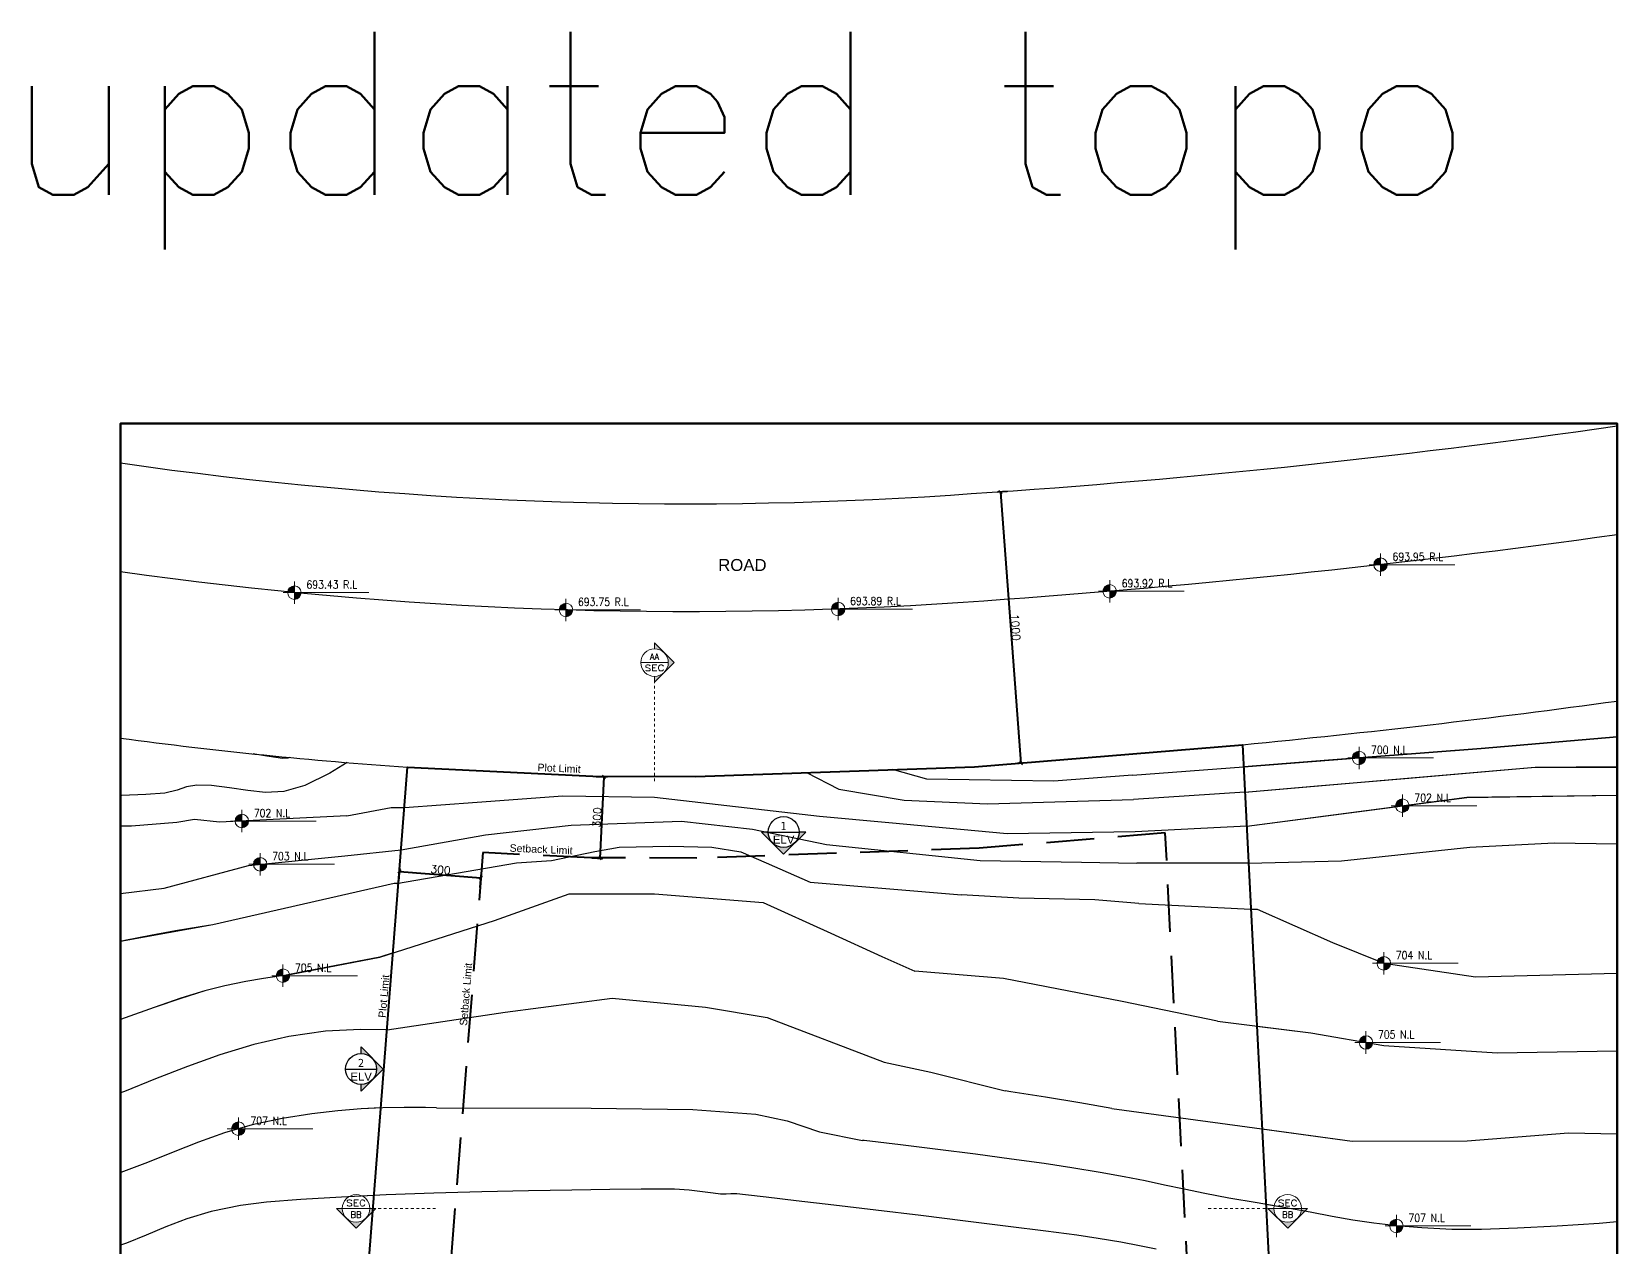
# Model space of a CAD drawing. Header units: metres. Extents: x -322116 to -321123, y -26723 to -26468.
# Drawn here: x -322041.7 to -321983.4, y -26544.2 to -26499.5 of the extents above; entities that cross this region are included whole.
import ezdxf
from ezdxf.enums import TextEntityAlignment as Align

# ---------------------------------------------------------------- set-up
doc = ezdxf.new("R2010")
doc.units = ezdxf.units.M
doc.header["$LTSCALE"] = 7
doc.header["$MEASUREMENT"] = 0
doc.header["$PDMODE"] = 34
doc.header["$PDSIZE"] = 0.5
doc.linetypes.add('$0$CENTER', pattern=[2, 1.25, -0.25, 0.25, -0.25])
doc.linetypes.add('DASHED', pattern=[0.75, 0.5, -0.25])
for name, color, linetype, lineweight in [('$0$A-ANNO-IDEN', 2, 'Continuous', 9), ('1363TRXX-AS003$0$A-FLOR-IDEN', 4, 'Continuous', 18), ('A-ANNO-TXT3', 6, 'Continuous', 30), ('A-GRID-DIMS', 142, 'Continuous', 9), ('A-WALL-BLWO', 7, 'Continuous', 40), ('lbl_Circonscription', 6, 'Continuous', 0)]:
    doc.layers.add(name, color=color, linetype=linetype, lineweight=lineweight)
for name, color, linetype in [('00-LIMIT', 3, 'Continuous'), ('AXIS', 1, 'Continuous'), ('CONT-MJR', 4, 'Continuous'), ('CONT-MNR', 8, 'Continuous'), ('POINT_CON', 8, 'Continuous'), ('POINT_ICON', 4, 'Continuous'), ('S-ANNO-TAGS-SECT', 4, 'Continuous')]:
    doc.layers.add(name, color=color, linetype=linetype)
doc.styles.add('$0$EG_SIMPLEX', font='SIMPLEX.shx')
doc.styles.add('1363TRXX-AS003$0$EG_SIMPLEX', font='SIMPLEX.shx')
doc.styles.add('Annotative', font='arial.ttf')
doc.styles.add('EG_SIMPLEX', font='SIMPLEX.shx')
doc.styles.get("Standard").update_dxf_attribs({"font": 'romans.shx', "height": 0.5})
doc.styles.add('TAHOMA', font='tahoma.ttf')
doc.styles.add('Xref-Model Space$0$ROMANS', font='ROMANS', dxfattribs={"height": 6})
doc.dimstyles.new('ERGA-M-0200', dxfattribs={"dimscale": 1.15, "dimtxt": 0.2, "dimasz": 0.2, "dimexe": 0.1, "dimexo": 0.1, "dimgap": 0.06, "dimtad": 1, "dimdec": 1, "dimlfac": 100, "dimrnd": 5, "dimdsep": 46, "dimtxsty": 'EG_SIMPLEX', "dimblk1": 'OBLIQUE', "dimblk2": 'OBLIQUE', "dimsah": 1, "dimcen": 0.3, "dimclrd": 256, "dimclre": 256, "dimclrt": 2, "dimadec": 0, "dimazin": 0, "dimtfac": 1, "dimtdec": 1, "dimtix": 1, "dimtmove": 2, "dimatfit": 3, "dimldrblk": 'OBLIQUE', "dimfxl": 1, "dimtolj": 1, "dimtzin": 0, "dimarcsym": 0})

# ---------------------------------------------------------------- blocks, each defined once
blk = doc.blocks.new('1363TRXX-AS003$0$TAG-LEV-PL1')
h = blk.add_hatch(color=256)
h.paths.add_polyline_path([(0, 169, 0.414214), (-169, 0), (0, 0)])
h.paths.add_polyline_path([(169, 0), (0, 0), (0, -169, 0.414214)])
for p, q in [((0, -281), (0, 281)), ((-281, 0), (1859, 0))]:
    blk.add_line(p, q)
blk.add_circle((0, 0), 169)
at = {"style": '1363TRXX-AS003$0$EG_SIMPLEX', "width": 0.85}
for tag, p in [('F.F.L.', (450, 150)), ('C.L.', (450, -450))]:
    blk.add_attdef(tag, p, '', height=300, dxfattribs=at)
blk = doc.blocks.new('UPDATED TOPO')
at = {"layer": 'A-WALL-BLWO'}
blk.add_lwpolyline([(-321993.062, -26513.938), (-322048.062, -26513.938), (-322048.062, -26588.876), (-321993.062, -26588.876)], close=True, dxfattribs=at)
at = {"layer": 'CONT-MJR', "elevation": 705, "flags": 128}
for points in [[(-322042.087, -26534.23), (-322038.529, -26533.551), (-322034.32, -26532.205), (-322031.572, -26531.223), (-322028.436, -26531.223), (-322024.448, -26531.546), (-322021.963, -26532.672), (-322020.089, -26533.521), (-322018.874, -26534.067)], [(-322042.087, -26534.23), (-322042.232, -26534.246), (-322042.804, -26534.332), (-322043.451, -26534.448), (-322044.224, -26534.599), (-322044.964, -26534.785), (-322045.841, -26535.062), (-322046.826, -26535.403), (-322047.89, -26535.782), (-322048.062, -26535.843)], [(-322007.756, -26535.9), (-322011.257, -26535.177), (-322015.614, -26534.337), (-322018.874, -26534.067)], [(-322007.756, -26535.9), (-322004.318, -26536.328), (-322001.643, -26536.8), (-321997.472, -26537.06), (-321993.062, -26536.992)]]:
    blk.add_lwpolyline(points, dxfattribs=at)
at = {"layer": 'CONT-MNR', "flags": 128}
for points, elevation in [([(-322037.921, -26530.844), (-322038, -26530.844), (-322044.669, -26532.363)], 704), ([(-322010.639, -26531.581), (-322012.259, -26531.44), (-322015.046, -26531.384), (-322017.163, -26531.253)], 704), ([(-322006.524, -26531.782), (-322006.291, -26531.791), (-322003.53, -26533.01), (-322001.642, -26533.774), (-321998.277, -26534.272), (-321993.062, -26534.136)], 704), ([(-322044.669, -26532.363), (-322045.127, -26532.429), (-322046.033, -26532.58), (-322046.951, -26532.748), (-322047.902, -26532.934), (-322048.062, -26532.971)], 704), ([(-322038.263, -26536.22), (-322033.923, -26535.576), (-322029.991, -26535.057), (-322026.56, -26535.39), (-322024.297, -26535.764), (-322019.994, -26537.402)], 706), ([(-322038.263, -26536.22), (-322039.241, -26536.205), (-322040.53, -26536.271), (-322041.877, -26536.46), (-322043.164, -26536.757), (-322044.402, -26537.134), (-322045.601, -26537.565), (-322046.768, -26538.023), (-322047.914, -26538.481), (-322048.062, -26538.538)], 706), ([(-322019.994, -26537.402), (-322018.286, -26537.77), (-322015.55, -26538.465)], 706), ([(-322011.638, -26539.105), (-322012.807, -26538.897), (-322014.066, -26538.691), (-322015.344, -26538.495), (-322015.55, -26538.465)], 706), ([(-322036.444, -26539.091), (-322036.856, -26539.079), (-322037.639, -26539.069), (-322038.413, -26539.081), (-322039.213, -26539.121), (-322040.074, -26539.195), (-322041.029, -26539.311), (-322042.113, -26539.475), (-322043.217, -26539.705), (-322044.232, -26540.003), (-322045.19, -26540.347), (-322046.123, -26540.718), (-322047.062, -26541.094), (-322048.039, -26541.456), (-322048.062, -26541.463)], 707), ([(-322036.444, -26539.091), (-322030.761, -26539.094), (-322027.03, -26539.148), (-322024.709, -26539.317), (-322023.557, -26539.566), (-322022.379, -26539.965), (-322020.793, -26540.28)], 707), ([(-322011.638, -26539.105), (-322006.931, -26539.749), (-322002.802, -26540.313), (-321998.58, -26540.303), (-321994.859, -26540.001), (-321993.062, -26540.039)], 706), ([(-321993.062, -26543.278), (-321993.73, -26543.33), (-321995.268, -26543.435), (-321996.733, -26543.513), (-321998.049, -26543.555), (-321999.142, -26543.55), (-322000.239, -26543.5), (-322001.177, -26543.425), (-322002.005, -26543.328), (-322002.775, -26543.211), (-322003.537, -26543.075), (-322004.344, -26542.923), (-322005.246, -26542.756), (-322006.294, -26542.577), (-322007.333, -26542.399), (-322008.211, -26542.234), (-322008.98, -26542.077), (-322009.696, -26541.925), (-322010.412, -26541.773), (-322011.182, -26541.619), (-322012.06, -26541.458), (-322013.1, -26541.287), (-322014.121, -26541.135), (-322015.32, -26540.968), (-322016.64, -26540.793), (-322018.021, -26540.617), (-322019.404, -26540.446), (-322020.73, -26540.287), (-322020.793, -26540.28)], 707), ([(-322010.01, -26544.274), (-322010.614, -26544.15), (-322011.303, -26544.021), (-322012.134, -26543.883), (-322012.923, -26543.77), (-322014.056, -26543.619), (-322015.448, -26543.442), (-322017.01, -26543.248), (-322018.656, -26543.046), (-322020.299, -26542.848), (-322021.852, -26542.662), (-322023.227, -26542.499), (-322024.338, -26542.37), (-322025.097, -26542.283), (-322025.417, -26542.249), (-322025.631, -26542.246), (-322025.801, -26542.254), (-322026.015, -26542.252), (-322026.286, -26542.223), (-322026.678, -26542.169), (-322027.163, -26542.113), (-322027.708, -26542.077), (-322028.12, -26542.074), (-322028.932, -26542.077), (-322030.075, -26542.088), (-322031.479, -26542.108), (-322033.072, -26542.136), (-322034.786, -26542.175), (-322036.549, -26542.226), (-322038.291, -26542.288), (-322039.943, -26542.363), (-322041.434, -26542.453), (-322042.694, -26542.557), (-322043.652, -26542.677), (-322044.722, -26542.898), (-322045.617, -26543.164), (-322046.395, -26543.458), (-322047.115, -26543.761), (-322047.834, -26544.056), (-322048.062, -26544.135)], 708)]:
    blk.add_lwpolyline(points, dxfattribs=dict(at, elevation=elevation))
at = {"layer": 'POINT_CON', "color": 8, "linetype": 'Continuous'}
for points in [[(-322039.726, -26526.399), (-322040.369, -26526.782), (-322041.286, -26527.241), (-322042.059, -26527.465), (-322042.728, -26527.498), (-322043.376, -26527.424), (-322044.057, -26527.322), (-322044.712, -26527.242), (-322045.253, -26527.225), (-322045.634, -26527.296), (-322045.972, -26527.413), (-322046.428, -26527.519), (-322047.122, -26527.574), (-322048.016, -26527.614), (-322048.062, -26527.618)], [(-322039.817, -26529.829), (-322037.745, -26529.607), (-322034.646, -26529.055), (-322031.501, -26528.7), (-322027.445, -26528.555), (-322024.834, -26528.845), (-322022.112, -26529.409), (-322016.476, -26529.998), (-322012.754, -26530.059), (-322010.715, -26530.092)], [(-322048.062, -26531.211), (-322046.454, -26531.019), (-322043.351, -26530.176), (-322039.817, -26529.829)], [(-322006.609, -26530.099), (-322003.197, -26530.013), (-321998.483, -26529.512), (-321995.382, -26529.353), (-321993.062, -26529.384)]]:
    blk.add_lwpolyline(points, dxfattribs=at)
for points, elevation in [([(-322022.857, -26526.766), (-322021.669, -26527.37), (-322019.266, -26527.779), (-322016.205, -26527.915), (-322010.834, -26527.75)], 701), ([(-322006.742, -26527.486), (-322004.077, -26527.257), (-322000.725, -26526.968), (-321996.081, -26526.568), (-321993.062, -26526.545)], 701), ([(-322039.737, -26528.351), (-322038.109, -26528.051), (-322037.623, -26528.051), (-322034.949, -26527.853), (-322031.81, -26527.621), (-322028.436, -26527.676), (-322022.373, -26528.362)], 702), ([(-322006.679, -26528.73), (-322001.824, -26528.098), (-321998.588, -26527.676), (-321993.062, -26527.6)], 702), ([(-322039.737, -26528.351), (-322044.415, -26528.589), (-322045.339, -26528.489), (-322045.989, -26528.597), (-322047.656, -26528.733), (-322048.062, -26528.733)], 702), ([(-322022.373, -26528.362), (-322019.829, -26528.598), (-322015.479, -26529.003), (-322010.774, -26528.937)], 702), ([(-322037.921, -26530.844), (-322033.505, -26530.082), (-322032.216, -26530.001), (-322030.634, -26529.672), (-322029.738, -26529.511)], 704), ([(-322029.738, -26529.511), (-322027.874, -26529.466), (-322026.33, -26529.504), (-322025.26, -26529.681)], 704), ([(-322025.26, -26529.681), (-322024.332, -26530.087), (-322022.719, -26530.791), (-322017.163, -26531.253)], 704)]:
    blk.add_lwpolyline(points, dxfattribs=dict(at, elevation=elevation))
at = {"layer": 'POINT_ICON', "color": 4, "linetype": 'Continuous'}
for points in [[(-321993.062, -26525.45), (-321998.064, -26525.884), (-322003.678, -26526.314), (-322006.789, -26526.552)], [(-322041.831, -26526.213), (-322041.907, -26526.238), (-322042.106, -26526.247), (-322042.348, -26526.216), (-322042.682, -26526.162), (-322043.123, -26526.088), (-322043.181, -26526.079)], [(-322041.838, -26526.215), (-322041.907, -26526.238), (-322042.106, -26526.247), (-322042.348, -26526.216), (-322042.682, -26526.162), (-322043.123, -26526.088), (-322043.137, -26526.086)], [(-322010.879, -26526.866), (-322013.761, -26527.087), (-322018.428, -26527.007), (-322019.696, -26526.656)]]:
    blk.add_lwpolyline(points, dxfattribs=at)
at = {"layer": '1363TRXX-AS003$0$A-FLOR-IDEN'}
ref = blk.add_blockref('1363TRXX-AS003$0$TAG-LEV-PL1', (-322031.689, -26520.79), dxfattribs=dict(at, xscale=0.0014700000362087, yscale=0.0014700000362087, zscale=0.0014700000362087))
ref.add_attrib('F.F.L.', '693.75 R.L', (-322031.248, -26520.643), dxfattribs={"layer": '0', "height": 0.294, "rotation": 360, "style": '1363TRXX-AS003$0$EG_SIMPLEX', "width": 0.85})
ref = blk.add_blockref('1363TRXX-AS003$0$TAG-LEV-PL1', (-322021.691, -26520.756), dxfattribs=dict(at, xscale=0.0014700000362087, yscale=0.0014700000362087, zscale=0.0014700000362087))
ref.add_attrib('F.F.L.', '693.89 R.L', (-322021.25, -26520.609), dxfattribs={"layer": '0', "height": 0.294, "rotation": 360, "style": '1363TRXX-AS003$0$EG_SIMPLEX', "width": 0.85})
ref = blk.add_blockref('1363TRXX-AS003$0$TAG-LEV-PL1', (-322002.551, -26526.228, 700), dxfattribs=dict(at, xscale=0.0014700000362087, yscale=0.0014700000362087, zscale=0.0014700000362087))
ref.add_attrib('F.F.L.', '700 N.L', (-322002.11, -26526.081, 700), dxfattribs={"layer": '0', "height": 0.294, "rotation": 360, "style": '1363TRXX-AS003$0$EG_SIMPLEX', "width": 0.85})
ref = blk.add_blockref('1363TRXX-AS003$0$TAG-LEV-PL1', (-322043.6, -26528.547, 702), dxfattribs=dict(at, xscale=0.0014700000362087, yscale=0.0014700000362087, zscale=0.0014700000362087))
ref.add_attrib('F.F.L.', '702 N.L', (-322043.159, -26528.4, 702), dxfattribs={"layer": '0', "height": 0.294, "rotation": 360, "style": '1363TRXX-AS003$0$EG_SIMPLEX', "width": 0.85})
ref = blk.add_blockref('1363TRXX-AS003$0$TAG-LEV-PL1', (-322042.926, -26530.135), dxfattribs=dict(at, xscale=0.0014700000362087, yscale=0.0014700000362087, zscale=0.0014700000362087))
ref.add_attrib('F.F.L.', '703 N.L', (-322042.485, -26529.988), dxfattribs={"layer": '0', "height": 0.294, "rotation": 360, "style": '1363TRXX-AS003$0$EG_SIMPLEX', "width": 0.85})
ref = blk.add_blockref('1363TRXX-AS003$0$TAG-LEV-PL1', (-322001.642, -26533.774, 704), dxfattribs=dict(at, xscale=0.0014700000362087, yscale=0.0014700000362087, zscale=0.0014700000362087))
ref.add_attrib('F.F.L.', '704 N.L', (-322001.201, -26533.627, 704), dxfattribs={"layer": '0', "height": 0.294, "rotation": 360, "style": '1363TRXX-AS003$0$EG_SIMPLEX', "width": 0.85})
ref = blk.add_blockref('1363TRXX-AS003$0$TAG-LEV-PL1', (-322042.087, -26534.23, 705), dxfattribs=dict(at, xscale=0.0014700000362087, yscale=0.0014700000362087, zscale=0.0014700000362087))
ref.add_attrib('F.F.L.', '705 N.L', (-322041.646, -26534.083, 705), dxfattribs={"layer": '0', "height": 0.294, "rotation": 360, "style": '1363TRXX-AS003$0$EG_SIMPLEX', "width": 0.85})
ref = blk.add_blockref('1363TRXX-AS003$0$TAG-LEV-PL1', (-322002.296, -26536.684, 705), dxfattribs=dict(at, xscale=0.0014700000362087, yscale=0.0014700000362087, zscale=0.0014700000362087))
ref.add_attrib('F.F.L.', '705 N.L', (-322001.855, -26536.537, 705), dxfattribs={"layer": '0', "height": 0.294, "rotation": 360, "style": '1363TRXX-AS003$0$EG_SIMPLEX', "width": 0.85})
ref = blk.add_blockref('1363TRXX-AS003$0$TAG-LEV-PL1', (-322043.725, -26539.854, 707), dxfattribs=dict(at, xscale=0.0014700000362087, yscale=0.0014700000362087, zscale=0.0014700000362087))
ref.add_attrib('F.F.L.', '707 N.L', (-322043.284, -26539.707, 707), dxfattribs={"layer": '0', "height": 0.294, "rotation": 360, "style": '1363TRXX-AS003$0$EG_SIMPLEX', "width": 0.85})
ref = blk.add_blockref('1363TRXX-AS003$0$TAG-LEV-PL1', (-322001.177, -26543.425, 707), dxfattribs=dict(at, xscale=0.0014700000362087, yscale=0.0014700000362087, zscale=0.0014700000362087))
ref.add_attrib('F.F.L.', '707 N.L', (-322000.736, -26543.278, 707), dxfattribs={"layer": '0', "height": 0.294, "rotation": 360, "style": '1363TRXX-AS003$0$EG_SIMPLEX', "width": 0.85})
blk = doc.blocks.new('_OBLIQUE')
at = {"color": 0, "linetype": 'ByBlock'}
blk.add_line((-0.5, -0.5), (0.5, 0.5), dxfattribs=at)
blk = doc.blocks.new('*D436')
at = {"layer": 'A-GRID-DIMS', "lineweight": -2, "transparency": 16777216}
for p, q in [((-321725.916, -26721.934), (-321725.513, -26721.954)), ((-321725.628, -26721.948), (-321725.777, -26724.944)), ((-321726.064, -26724.93), (-321725.662, -26724.95))]:
    blk.add_line(p, q, dxfattribs=at)
at = {"layer": 'Defpoints', "color": 0, "transparency": 16777216}
for p in [(-321726.03, -26721.928), (-321726.179, -26724.924), (-321725.777, -26724.944)]:
    blk.add_point(p, dxfattribs=at)
at = {"layer": 'A-GRID-DIMS', "lineweight": -2, "transparency": 16777216, "xscale": 0.115, "yscale": 0.115, "zscale": 0.115}
for p, rotation in [((-321725.628, -26721.948), 87.16214325301205), ((-321725.777, -26724.944), 267.1621432530121)]:
    blk.add_blockref('_OBLIQUE', p, dxfattribs=dict(at, rotation=rotation))
at = {"layer": 'A-GRID-DIMS', "color": 2, "transparency": 16777216, "insert": (-321725.88, -26723.437), "char_height": 0.2875, "attachment_point": 5, "rotation": 87.16214, "style": 'EG_SIMPLEX'}
blk.add_mtext('\\A1;300', dxfattribs=at)
blk = doc.blocks.new('*D437')
at = {"layer": 'A-GRID-DIMS', "lineweight": -2, "transparency": 16777216}
for p, q in [((-321733.167, -26725.787), (-321733.13, -26725.31)), ((-321733.138, -26725.424), (-321730.148, -26725.659)), ((-321730.176, -26726.021), (-321730.139, -26725.544))]:
    blk.add_line(p, q, dxfattribs=at)
at = {"layer": 'Defpoints', "color": 0, "transparency": 16777216}
for p in [(-321733.176, -26725.901), (-321730.185, -26726.136), (-321730.148, -26725.659)]:
    blk.add_point(p, dxfattribs=at)
at = {"layer": 'A-GRID-DIMS', "lineweight": -2, "transparency": 16777216, "xscale": 0.115, "yscale": 0.115, "zscale": 0.115}
for p, rotation in [((-321733.138, -26725.424), 175.5207004065992), ((-321730.148, -26725.659), 355.5207004065992)]:
    blk.add_blockref('_OBLIQUE', p, dxfattribs=dict(at, rotation=rotation))
at = {"layer": 'A-GRID-DIMS', "color": 2, "transparency": 16777216, "insert": (-321731.629, -26725.364), "char_height": 0.2875, "attachment_point": 5, "rotation": 355.5207, "style": 'EG_SIMPLEX'}
blk.add_mtext('\\A1;300', dxfattribs=at)
blk = doc.blocks.new('*U22')
blk.add_hatch(color=252).paths.add_polyline_path([(0, -450, 0.414214), (450, 0), (643, 0), (0, -643), (-643, 0), (-450, 0, 0.414214)])
blk.add_line((-450, 0), (450, 0))
blk.add_lwpolyline([(-450, 0), (-643, 0), (0, -643), (643, 0), (450, 0)])
blk.add_circle((0, 0), 450)
at = {"style": 'EG_SIMPLEX', "width": 0.5625}
blk.add_attdef('REF-F-', text='', height=200, dxfattribs=at).set_placement((-321, 92), (321, 92), align=Align.FIT)
at = {"style": 'EG_SIMPLEX'}
blk.add_attdef('NB', text='', height=200, dxfattribs=at).set_placement((0, 32), align=Align.BOTTOM_CENTER)
blk.add_attdef('REF', text='', height=200, dxfattribs=at).set_placement((0, -75), align=Align.TOP_CENTER)
blk = doc.blocks.new('*U34')
blk.add_hatch(color=252).paths.add_polyline_path([(450, 0, -0.414214), (0, -450), (0, -643), (643, 0), (0, 643), (0, 450, -0.414214)])
blk.add_line((-450, 0), (450, 0))
blk.add_lwpolyline([(0, 450), (0, 643), (643, 0), (0, -643), (0, -450)])
blk.add_circle((0, 0), 450)
at = {"style": 'EG_SIMPLEX', "width": 0.5625}
blk.add_attdef('REF-F-', text='', height=200, dxfattribs=at).set_placement((-321, 92), (321, 92), align=Align.FIT)
at = {"style": 'EG_SIMPLEX'}
blk.add_attdef('NB', text='', height=200, dxfattribs=at).set_placement((0, 32), align=Align.BOTTOM_CENTER)
blk.add_attdef('REF', text='', height=200, dxfattribs=at).set_placement((0, -75), align=Align.TOP_CENTER)
blk = doc.blocks.new('*U28')
blk.add_hatch(color=252).paths.add_polyline_path([(0, 450, -0.414214), (450, 0), (643, 0), (0, 643), (-643, 0), (-450, 0, -0.414214)])
blk.add_line((-450, 0), (450, 0))
at = {"linetype": '$0$CENTER'}
blk.add_line((2593, 0), (643, 0), dxfattribs=at)
blk.add_lwpolyline([(-450, 0), (-643, 0), (0, 643), (643, 0), (450, 0)])
blk.add_circle((0, 0), 450)
at = {"style": '$0$EG_SIMPLEX'}
blk.add_attdef('NB', text='', height=200, dxfattribs=at).set_placement((0, 32), align=Align.BOTTOM_CENTER)
at = {"style": '$0$EG_SIMPLEX', "width": 0.5625}
blk.add_attdef('REF-F-', text='', height=200, dxfattribs=at).set_placement((-321, -274), (321, -274), align=Align.FIT)
at = {"style": '$0$EG_SIMPLEX'}
blk.add_attdef('REF', text='', height=200, dxfattribs=at).set_placement((0, -75), align=Align.TOP_CENTER)
blk = doc.blocks.new('*U29')
blk.add_hatch(color=252).paths.add_polyline_path([(0, 450, -0.414214), (450, 0), (643, 0), (0, 643), (-643, 0), (-450, 0, -0.414214)])
blk.add_line((-450, 0), (450, 0))
at = {"linetype": '$0$CENTER'}
blk.add_line((-2593, 0), (-643, 0), dxfattribs=at)
blk.add_lwpolyline([(-450, 0), (-643, 0), (0, 643), (643, 0), (450, 0)])
blk.add_circle((0, 0), 450)
at = {"style": '$0$EG_SIMPLEX'}
blk.add_attdef('NB', text='', height=200, dxfattribs=at).set_placement((0, 32), align=Align.BOTTOM_CENTER)
at = {"style": '$0$EG_SIMPLEX', "width": 0.5625}
blk.add_attdef('REF-F-', text='', height=200, dxfattribs=at).set_placement((-321, -274), (321, -274), align=Align.FIT)
at = {"style": '$0$EG_SIMPLEX'}
blk.add_attdef('REF', text='', height=200, dxfattribs=at).set_placement((0, -75), align=Align.TOP_CENTER)
blk = doc.blocks.new('*U24')
blk.add_hatch(color=252).paths.add_polyline_path([(-450, 0, -0.414214), (0, 450), (0, 643), (-643, 0), (0, -643), (0, -450, -0.414214)])
blk.add_line((-450, 0), (450, 0))
at = {"linetype": '$0$CENTER'}
blk.add_line((0, -3870), (0, -643), dxfattribs=at)
blk.add_lwpolyline([(0, -450), (0, -643), (-643, 0), (0, 643), (0, 450)])
blk.add_circle((0, 0), 450)
at = {"style": '$0$EG_SIMPLEX'}
blk.add_attdef('NB', text='', height=200, dxfattribs=at).set_placement((0, 32), align=Align.BOTTOM_CENTER)
at = {"style": '$0$EG_SIMPLEX', "width": 0.5625}
blk.add_attdef('REF-F-', text='', height=200, dxfattribs=at).set_placement((-321, -274), (321, -274), align=Align.FIT)
at = {"style": '$0$EG_SIMPLEX'}
blk.add_attdef('REF', text='', height=200, dxfattribs=at).set_placement((0, -75), align=Align.TOP_CENTER)
blk = doc.blocks.new('*D136')
at = {"layer": 'A-GRID-DIMS', "lineweight": -2, "transparency": 16777216}
for p, q in [((-321210.807, -26516.44), (-321211.165, -26516.466)), ((-321211.051, -26516.458), (-321210.313, -26526.43)), ((-321210.07, -26526.412), (-321210.428, -26526.439))]:
    blk.add_line(p, q, dxfattribs=at)
at = {"layer": 'Defpoints', "color": 0, "transparency": 16777216}
for p in [(-321210.692, -26516.431), (-321210.313, -26526.43), (-321209.955, -26526.404)]:
    blk.add_point(p, dxfattribs=at)
at = {"layer": 'A-GRID-DIMS', "lineweight": -2, "transparency": 16777216, "xscale": 0.115, "yscale": 0.115, "zscale": 0.115}
for p, rotation in [((-321211.051, -26516.458), 94.22760245528106), ((-321210.313, -26526.43), 274.227602455281)]:
    blk.add_blockref('_OBLIQUE', p, dxfattribs=dict(at, rotation=rotation))
at = {"layer": 'A-GRID-DIMS', "color": 2, "transparency": 16777216, "insert": (-321210.504, -26521.431), "char_height": 0.2875, "attachment_point": 5, "rotation": 274.2276, "style": 'EG_SIMPLEX'}
blk.add_mtext('\\A1;1000', dxfattribs=at)
blk = doc.blocks.new('plot limit')
at = {"color": 5}
blk.add_lwpolyline([(-321725.0411, -26759.7735), (-321735.7734, -26759.0595), (-321732.8382, -26721.5907), (-321726.0304, -26721.9282), (-321722.2569, -26721.9337), (-321712.0131, -26721.5769), (-321702.1619, -26720.7671), (-321700.2699, -26757.9792), (-321703.6476, -26759.2974, -0.0276131)], format="xyb", close=True, dxfattribs=at)
at = {"color": 5, "linetype": 'DASHED', "ltscale": 0.5}
blk.add_lwpolyline([(-321703.4829, -26753.8659), (-321705.0008, -26724.0106), (-321711.838, -26724.5726), (-321722.2069, -26724.9338), (-321726.107, -26724.928), (-321730.075, -26724.7313), (-321732.3893, -26754.2736)], dxfattribs=at)
at = {"layer": '00-LIMIT'}
for centre, radius, start, end in [((-321735.7574, -26372.37), 350.0132, 275.507932, 277.777196), ((-321722.0435, -26562.1485), 159.8071, 262.322532, 266.12683)]:
    blk.add_arc(centre, radius, start, end, dxfattribs=at)
at = {"layer": '$0$A-ANNO-IDEN'}
ref = blk.add_blockref('*U24', (-321723.7671, -26717.7511, 0.0007), dxfattribs=dict(at, xscale=-0.0011249999994782, yscale=0.0011249999994782, zscale=0.0011249999994782))
ref.add_attrib('REF-F-', 'SEC', dxfattribs={"layer": '0', "height": 0.225, "rotation": 360, "style": '$0$EG_SIMPLEX', "width": 1.25}).set_placement((-321724.1287, -26718.0598, 0.0007), (-321723.4055, -26718.0598, 0.0007), align=Align.FIT)
ref.add_attrib('NB', 'AA', dxfattribs={"layer": '0', "height": 0.225, "rotation": 359.999999, "style": '$0$EG_SIMPLEX'}).set_placement((-321723.7671, -26717.715, 0.0007), align=Align.BOTTOM_CENTER)
ref = blk.add_blockref('*U28', (-321734.7327, -26737.8057), dxfattribs=dict(at, xscale=-0.0011249999994782, yscale=0.0011249999994782, zscale=0.0011249999994782, rotation=180))
ref.add_attrib('REF-F-', 'SEC', dxfattribs={"layer": '0', "height": 0.225, "rotation": 360, "style": '$0$EG_SIMPLEX', "width": 1.25}).set_placement((-321735.0943, -26737.7221), (-321734.3711, -26737.7221), align=Align.FIT)
ref.add_attrib('NB', 'BB', dxfattribs={"layer": '0', "height": 0.225, "rotation": 359.999999, "style": '$0$EG_SIMPLEX'}).set_placement((-321734.7327, -26738.2169), align=Align.BOTTOM_CENTER)
ref = blk.add_blockref('*U29', (-321700.5036, -26737.8057), dxfattribs=dict(at, xscale=-0.0011249999994782, yscale=0.0011249999994782, zscale=0.0011249999994782, rotation=180))
ref.add_attrib('REF-F-', 'SEC', dxfattribs={"layer": '0', "height": 0.225, "rotation": 360, "style": '$0$EG_SIMPLEX', "width": 1.25}).set_placement((-321700.8652, -26737.7221), (-321700.1419, -26737.7221), align=Align.FIT)
ref.add_attrib('NB', 'BB', dxfattribs={"layer": '0', "height": 0.225, "rotation": 359.999999, "style": '$0$EG_SIMPLEX'}).set_placement((-321700.5036, -26738.2169), align=Align.BOTTOM_CENTER)
at = {"layer": 'S-ANNO-TAGS-SECT'}
ref = blk.add_blockref('*U22', (-321719.0233, -26723.9774), dxfattribs=dict(at, xscale=0.001264765729701, yscale=0.001264765729701, zscale=0.001264765729701))
ref.add_attrib('NB', '1', dxfattribs={"layer": '0', "height": 0.3, "style": 'TAHOMA'}).set_placement((-321719.0233, -26723.6062), align=Align.TOP_CENTER)
ref.add_attrib('REF', 'ELV', dxfattribs={"layer": '0', "height": 0.3, "style": 'Annotative'}).set_placement((-321719.0233, -26724.1055), align=Align.TOP_CENTER)
ref = blk.add_blockref('*U34', (-321734.548, -26732.6855, 706), dxfattribs=dict(at, xscale=0.001264765729701, yscale=0.001264765729701, zscale=0.001264765729701))
ref.add_attrib('NB', '2', dxfattribs={"layer": '0', "height": 0.3, "style": 'TAHOMA'}).set_placement((-321734.548, -26732.3144, 706), align=Align.TOP_CENTER)
ref.add_attrib('REF', 'ELV', dxfattribs={"layer": '0', "height": 0.3, "style": 'Annotative'}).set_placement((-321734.548, -26732.8137, 706), align=Align.TOP_CENTER)
at = {"layer": 'A-ANNO-TXT3', "lineweight": 5, "char_height": 0.276, "attachment_point": 1}
for s, width, gutter_width, heights, insert, rotation in [('\\A1;{\\fArial Unicode MS|b0|i0|c0|p34;Plot Limit}', 3.423118, 3.0774, [1.7915], (-321728.0586, -26721.4608, 0), 357.482356), ('\\A1;{\\fArial Unicode MS|b0|i0|c0|p34;Setback Limit}', 3.166192, 3.6928, [1.1191], (-321729.0832, -26724.4217, 0), 357.482356), ('\\A1;{\\fArial Unicode MS|b0|i0|c0|p34;Setback Limit}', 3.166192, 3.6928, [1.1191], (-321730.9321, -26731.0807, 0), 85.197664), ('\\A1;{\\fArial Unicode MS|b0|i0|c0|p34;Plot Limit}', 3.423118, 3.0774, [1.7915], (-321733.9164, -26730.7898, 0), 85.197664)]:
    blk.add_mtext_dynamic_manual_height_columns(s, width=width, gutter_width=gutter_width, heights=heights, dxfattribs=dict(at, insert=insert, rotation=rotation))
at = {"layer": 'A-GRID-DIMS'}
for p1, p2, distance, picture, middle in [((-321726.0304, -26721.9282), (-321726.179, -26724.9245), 0.4029, '*D436', (-321725.8804, -26723.4374)), ((-321733.1759, -26725.9013), (-321730.185, -26726.1356), 0.4784, '*D437', (-321731.6292, -26725.3638))]:
    dim = blk.add_aligned_dim(p1=p1, p2=p2, distance=distance, dimstyle='ERGA-M-0200', override={"dimtxt": 0.25, "dimasz": 0.1, "dimgap": 0.03, "dimfxl": 100}, dxfattribs=at)
    dim.commit()
    dim.dimension.update_dxf_attribs({"geometry": picture, "text_midpoint": middle})
blk = doc.blocks.new('B1 2')
at = {"layer": '00-LIMIT'}
blk.add_lwpolyline([(-321188.3932, -26514.0379, -0.0197063), (-321212.8968, -26516.5801, -0.0527114), (-321243.3932, -26515.3992, -0.0503698)], format="xyb", dxfattribs=at)
at = {"layer": 'A-WALL-BLWO'}
blk.add_lwpolyline([(-321243.3932, -26513.9378), (-321188.3932, -26513.9378), (-321188.3932, -26588.8759), (-321243.3932, -26588.8759)], close=True, dxfattribs=at)
at = {"layer": 'AXIS'}
blk.add_lwpolyline([(-321188.3932, -26518.0303, -0.017565), (-321212.4236, -26520.5147, -0.0521556), (-321243.3932, -26519.3892)], format="xyb", dxfattribs=at)
at = {"layer": 'CONT-MJR', "elevation": 705, "flags": 128}
for points in [[(-321233.3733, -26533.3951), (-321233.8598, -26533.5506), (-321236.8675, -26534.1249), (-321237.4183, -26534.23)], [(-321237.4181, -26534.23), (-321237.5631, -26534.2459), (-321238.1356, -26534.3322), (-321238.7824, -26534.4485), (-321239.5547, -26534.5988), (-321240.2951, -26534.7846), (-321241.172, -26535.0617), (-321242.1569, -26535.4032), (-321243.2214, -26535.7825), (-321243.3932, -26535.8425)]]:
    blk.add_lwpolyline(points, dxfattribs=at)
at = {"layer": 'CONT-MNR', "flags": 128}
for points, elevation in [([(-321202.0732, -26527.4861), (-321191.4122, -26526.5684), (-321188.3932, -26526.5684)], 701), ([(-321202.0099, -26528.73), (-321193.9191, -26527.6762), (-321188.3932, -26527.5997)], 702), ([(-321201.8548, -26531.7818), (-321201.6226, -26531.7914), (-321198.8615, -26533.0098), (-321196.9731, -26533.7744), (-321193.6076, -26534.2718), (-321188.3932, -26534.1356)], 704), ([(-321233.5945, -26536.2198), (-321234.572, -26536.2049), (-321235.8616, -26536.271), (-321237.2078, -26536.4599), (-321238.4954, -26536.7565), (-321239.7336, -26537.1339), (-321240.9318, -26537.5651), (-321242.0993, -26538.0233), (-321243.2452, -26538.4815), (-321243.3932, -26538.5378)], 706), ([(-321233.8189, -26539.0843), (-321234.5446, -26539.1206), (-321235.4054, -26539.1953), (-321236.3606, -26539.3113), (-321237.4443, -26539.4748), (-321238.5485, -26539.705), (-321239.5636, -26540.0026), (-321240.5215, -26540.347), (-321241.454, -26540.7178), (-321242.3931, -26541.0944), (-321243.3706, -26541.4561), (-321243.3932, -26541.4631)], 707), ([(-321201.444, -26539.8606), (-321198.1327, -26540.3135), (-321193.9112, -26540.3025), (-321190.1897, -26540.001), (-321188.3932, -26540.0387)], 706), ([(-321234.0715, -26542.3086), (-321235.274, -26542.3634), (-321236.7649, -26542.4528), (-321238.0248, -26542.557), (-321238.9833, -26542.6771), (-321240.0531, -26542.898), (-321240.948, -26543.164), (-321241.7261, -26543.4576), (-321242.4458, -26543.7609), (-321243.1654, -26544.0561), (-321243.3932, -26544.1351)], 708), ([(-321188.3932, -26543.2778), (-321189.0609, -26543.3304), (-321190.5994, -26543.435), (-321192.0641, -26543.5129), (-321193.3802, -26543.5547), (-321194.4728, -26543.5504), (-321195.5704, -26543.4996), (-321196.5078, -26543.4249), (-321197.3358, -26543.3279), (-321198.1058, -26543.2107), (-321198.8686, -26543.0752), (-321199.6754, -26542.9231), (-321200.5772, -26542.7564), (-321201.3033, -26542.6321)], 707)]:
    blk.add_lwpolyline(points, dxfattribs=dict(at, elevation=elevation))
blk.add_lwpolyline([(-321201.9403, -26530.0987), (-321198.5284, -26530.0128), (-321193.8139, -26529.5122), (-321190.7128, -26529.3526), (-321188.3932, -26529.3837)], dxfattribs=at)
at = {"layer": 'POINT_CON', "color": 8, "linetype": 'Continuous'}
for points in [[(-321235.0597, -26526.4004), (-321235.7003, -26526.7821), (-321236.6175, -26527.2406), (-321237.39, -26527.4652), (-321238.059, -26527.4977), (-321238.707, -26527.4239), (-321239.3884, -26527.3224), (-321240.0435, -26527.2422), (-321240.5845, -26527.2249), (-321240.9647, -26527.2956), (-321241.3027, -26527.4129), (-321241.7587, -26527.5188), (-321242.453, -26527.5741), (-321243.3473, -26527.6142), (-321243.3932, -26527.6178)], [(-321243.3932, -26531.2111), (-321241.7855, -26531.0189), (-321238.6817, -26530.1765), (-321235.1485, -26529.8286)], [(-321235.1485, -26529.8286), (-321233.0765, -26529.6066)]]:
    blk.add_lwpolyline(points, dxfattribs=at)
for points, elevation in [([(-321235.0681, -26528.3506), (-321233.4401, -26528.0512), (-321232.9546, -26528.0512)], 702), ([(-321235.0681, -26528.3506), (-321239.7466, -26528.5887), (-321240.6703, -26528.4889), (-321241.3201, -26528.5971), (-321242.9869, -26528.7327), (-321243.3932, -26528.7327)], 702), ([(-321233.1733, -26530.8432), (-321233.3311, -26530.8439), (-321240, -26532.3627), (-321243.3932, -26532.9707)], 704)]:
    blk.add_lwpolyline(points, dxfattribs=dict(at, elevation=elevation))
at = {"layer": 'POINT_ICON', "color": 4, "linetype": 'Continuous'}
for points, elevation in [([(-321202.1206, -26526.5524), (-321197.8825, -26526.2276), (-321193.395, -26525.8838), (-321188.3932, -26525.4505)], 700), ([(-321201.6362, -26536.0808), (-321199.649, -26536.3277), (-321196.9745, -26536.7997), (-321192.8035, -26537.0602), (-321188.3932, -26536.9919)], 705)]:
    blk.add_lwpolyline(points, dxfattribs=dict(at, elevation=elevation))
at = {"layer": '1363TRXX-AS003$0$A-FLOR-IDEN'}
ref = blk.add_blockref('1363TRXX-AS003$0$TAG-LEV-PL1', (-321197.0922, -26519.1269, 693.9512), dxfattribs=dict(at, xscale=0.0014700000362087, yscale=0.0014700000362087, zscale=0.0014700000362087))
ref.add_attrib('F.F.L.', '693.95 R.L', (-321196.6512, -26518.9799, 693.9512), dxfattribs={"layer": '0', "height": 0.294, "rotation": 359.999998, "style": '1363TRXX-AS003$0$EG_SIMPLEX', "width": 0.85})
ref = blk.add_blockref('1363TRXX-AS003$0$TAG-LEV-PL1', (-321236.9976, -26520.1533), dxfattribs=dict(at, xscale=0.0014700000362087, yscale=0.0014700000362087, zscale=0.0014700000362087))
ref.add_attrib('F.F.L.', '693.43 R.L', (-321236.5566, -26520.0063), dxfattribs={"layer": '0', "height": 0.294, "rotation": 359.999998, "style": '1363TRXX-AS003$0$EG_SIMPLEX', "width": 0.85})
ref = blk.add_blockref('1363TRXX-AS003$0$TAG-LEV-PL1', (-321207.0438, -26520.1065), dxfattribs=dict(at, xscale=0.0014700000362087, yscale=0.0014700000362087, zscale=0.0014700000362087))
ref.add_attrib('F.F.L.', '693.92 R.L', (-321206.6028, -26519.9595), dxfattribs={"layer": '0', "height": 0.294, "rotation": 359.999998, "style": '1363TRXX-AS003$0$EG_SIMPLEX', "width": 0.85})
ref = blk.add_blockref('1363TRXX-AS003$0$TAG-LEV-PL1', (-321227.0198, -26520.7901), dxfattribs=dict(at, xscale=0.0014700000362087, yscale=0.0014700000362087, zscale=0.0014700000362087))
ref.add_attrib('F.F.L.', '693.75 R.L', (-321226.5788, -26520.6431), dxfattribs={"layer": '0', "height": 0.294, "rotation": 359.999998, "style": '1363TRXX-AS003$0$EG_SIMPLEX', "width": 0.85})
ref = blk.add_blockref('1363TRXX-AS003$0$TAG-LEV-PL1', (-321217.0217, -26520.756), dxfattribs=dict(at, xscale=0.0014700000362087, yscale=0.0014700000362087, zscale=0.0014700000362087))
ref.add_attrib('F.F.L.', '693.89 R.L', (-321216.5807, -26520.609), dxfattribs={"layer": '0', "height": 0.294, "rotation": 359.999998, "style": '1363TRXX-AS003$0$EG_SIMPLEX', "width": 0.85})
ref = blk.add_blockref('1363TRXX-AS003$0$TAG-LEV-PL1', (-321197.8825, -26526.2276, 700), dxfattribs=dict(at, xscale=0.0014700000362087, yscale=0.0014700000362087, zscale=0.0014700000362087))
ref.add_attrib('F.F.L.', '700 N.L', (-321197.4415, -26526.0806, 700), dxfattribs={"layer": '0', "height": 0.294, "rotation": 359.999998, "style": '1363TRXX-AS003$0$EG_SIMPLEX', "width": 0.85})
ref = blk.add_blockref('1363TRXX-AS003$0$TAG-LEV-PL1', (-321238.9309, -26528.5471, 702), dxfattribs=dict(at, xscale=0.0014700000362087, yscale=0.0014700000362087, zscale=0.0014700000362087))
ref.add_attrib('F.F.L.', '702 N.L', (-321238.4899, -26528.4001, 702), dxfattribs={"layer": '0', "height": 0.294, "rotation": 359.999998, "style": '1363TRXX-AS003$0$EG_SIMPLEX', "width": 0.85})
ref = blk.add_blockref('1363TRXX-AS003$0$TAG-LEV-PL1', (-321196.2904, -26527.9851, 702), dxfattribs=dict(at, xscale=0.0014700000362087, yscale=0.0014700000362087, zscale=0.0014700000362087))
ref.add_attrib('F.F.L.', '702 N.L', (-321195.8494, -26527.8381, 702), dxfattribs={"layer": '0', "height": 0.294, "rotation": 359.999998, "style": '1363TRXX-AS003$0$EG_SIMPLEX', "width": 0.85})
ref = blk.add_blockref('1363TRXX-AS003$0$TAG-LEV-PL1', (-321238.2571, -26530.1347), dxfattribs=dict(at, xscale=0.0014700000362087, yscale=0.0014700000362087, zscale=0.0014700000362087))
ref.add_attrib('F.F.L.', '703 N.L', (-321237.8161, -26529.9877), dxfattribs={"layer": '0', "height": 0.294, "rotation": 359.999998, "style": '1363TRXX-AS003$0$EG_SIMPLEX', "width": 0.85})
ref = blk.add_blockref('1363TRXX-AS003$0$TAG-LEV-PL1', (-321196.973, -26533.7744, 704), dxfattribs=dict(at, xscale=0.0014700000362087, yscale=0.0014700000362087, zscale=0.0014700000362087))
ref.add_attrib('F.F.L.', '704 N.L', (-321196.532, -26533.6274, 704), dxfattribs={"layer": '0', "height": 0.294, "rotation": 359.999998, "style": '1363TRXX-AS003$0$EG_SIMPLEX', "width": 0.85})
ref = blk.add_blockref('1363TRXX-AS003$0$TAG-LEV-PL1', (-321237.4181, -26534.23, 705), dxfattribs=dict(at, xscale=0.0014700000362087, yscale=0.0014700000362087, zscale=0.0014700000362087))
ref.add_attrib('F.F.L.', '705 N.L', (-321236.9771, -26534.083, 705), dxfattribs={"layer": '0', "height": 0.294, "rotation": 359.999998, "style": '1363TRXX-AS003$0$EG_SIMPLEX', "width": 0.85})
ref = blk.add_blockref('1363TRXX-AS003$0$TAG-LEV-PL1', (-321197.6273, -26536.6845, 705), dxfattribs=dict(at, xscale=0.0014700000362087, yscale=0.0014700000362087, zscale=0.0014700000362087))
ref.add_attrib('F.F.L.', '705 N.L', (-321197.1863, -26536.5375, 705), dxfattribs={"layer": '0', "height": 0.294, "rotation": 359.999998, "style": '1363TRXX-AS003$0$EG_SIMPLEX', "width": 0.85})
ref = blk.add_blockref('1363TRXX-AS003$0$TAG-LEV-PL1', (-321239.0561, -26539.8538, 707), dxfattribs=dict(at, xscale=0.0014700000362087, yscale=0.0014700000362087, zscale=0.0014700000362087))
ref.add_attrib('F.F.L.', '707 N.L', (-321238.6151, -26539.7068, 707), dxfattribs={"layer": '0', "height": 0.294, "rotation": 359.999998, "style": '1363TRXX-AS003$0$EG_SIMPLEX', "width": 0.85})
ref = blk.add_blockref('1363TRXX-AS003$0$TAG-LEV-PL1', (-321196.5078, -26543.4249, 707), dxfattribs=dict(at, xscale=0.0014700000362087, yscale=0.0014700000362087, zscale=0.0014700000362087))
ref.add_attrib('F.F.L.', '707 N.L', (-321196.0668, -26543.2779, 707), dxfattribs={"layer": '0', "height": 0.294, "rotation": 359.999998, "style": '1363TRXX-AS003$0$EG_SIMPLEX', "width": 0.85})
at = {"layer": 'lbl_Circonscription', "insert": (-321221.4267, -26518.9174), "char_height": 0.44, "width": 12.243229, "attachment_point": 1, "rotation": 359.917837}
blk.add_mtext('{\\fArial|b0|i0|c0|p34;ROAD}', dxfattribs=at)
at = {"layer": 'A-GRID-DIMS'}
dim = blk.add_aligned_dim(p1=(-321210.6924, -26516.4311), p2=(-321209.9553, -26526.4039), distance=-0.3591, dimstyle='ERGA-M-0200', override={"dimtxt": 0.25, "dimasz": 0.1, "dimgap": 0.03, "dimfxl": 100}, dxfattribs=at)
dim.commit()
dim.dimension.update_dxf_attribs({"geometry": '*D136', "text_midpoint": (-321210.5042, -26521.4308)})
blk = doc.blocks.new('n6665')
at = {"layer": 'CONT-MNR'}
for p, q in [((-321997.073, -26527.486, 701), (-322001.165, -26527.75, 701)), ((-322001.105, -26528.937, 702), (-321997.01, -26528.729)), ((-321996.94, -26530.099), (-322001.046, -26530.092)), ((-322000.97, -26531.581, 704), (-321996.855, -26531.782))]:
    blk.add_line(p, q, dxfattribs=at)
at = {"layer": 'POINT_ICON', "color": 4, "linetype": 'Continuous'}
blk.add_line((-322001.21, -26526.866, 700), (-321997.121, -26526.552), dxfattribs=at)
at = {"layer": 'A-WALL-BLWO'}
for name, p in [('B1 2', (-795, 0)), ('UPDATED TOPO', (9.669, 0)), ('plot limit', (-295, 195.026))]:
    blk.add_blockref(name, p, dxfattribs=at)

msp = doc.modelspace()

# ---------------------------------------------------------------- block references
at = {"layer": 'A-WALL-BLWO'}
msp.add_blockref('n6665', (0, 0), dxfattribs=at)

# ---------------------------------------------------------------- texts
at = {"layer": 'A-WALL-BLWO', "style": 'Xref-Model Space$0$ROMANS'}
msp.add_text('updated topo', height=6, dxfattribs=at).set_placement((-322042.6792, -26505.5434))

doc.saveas('drawing.dxf')
